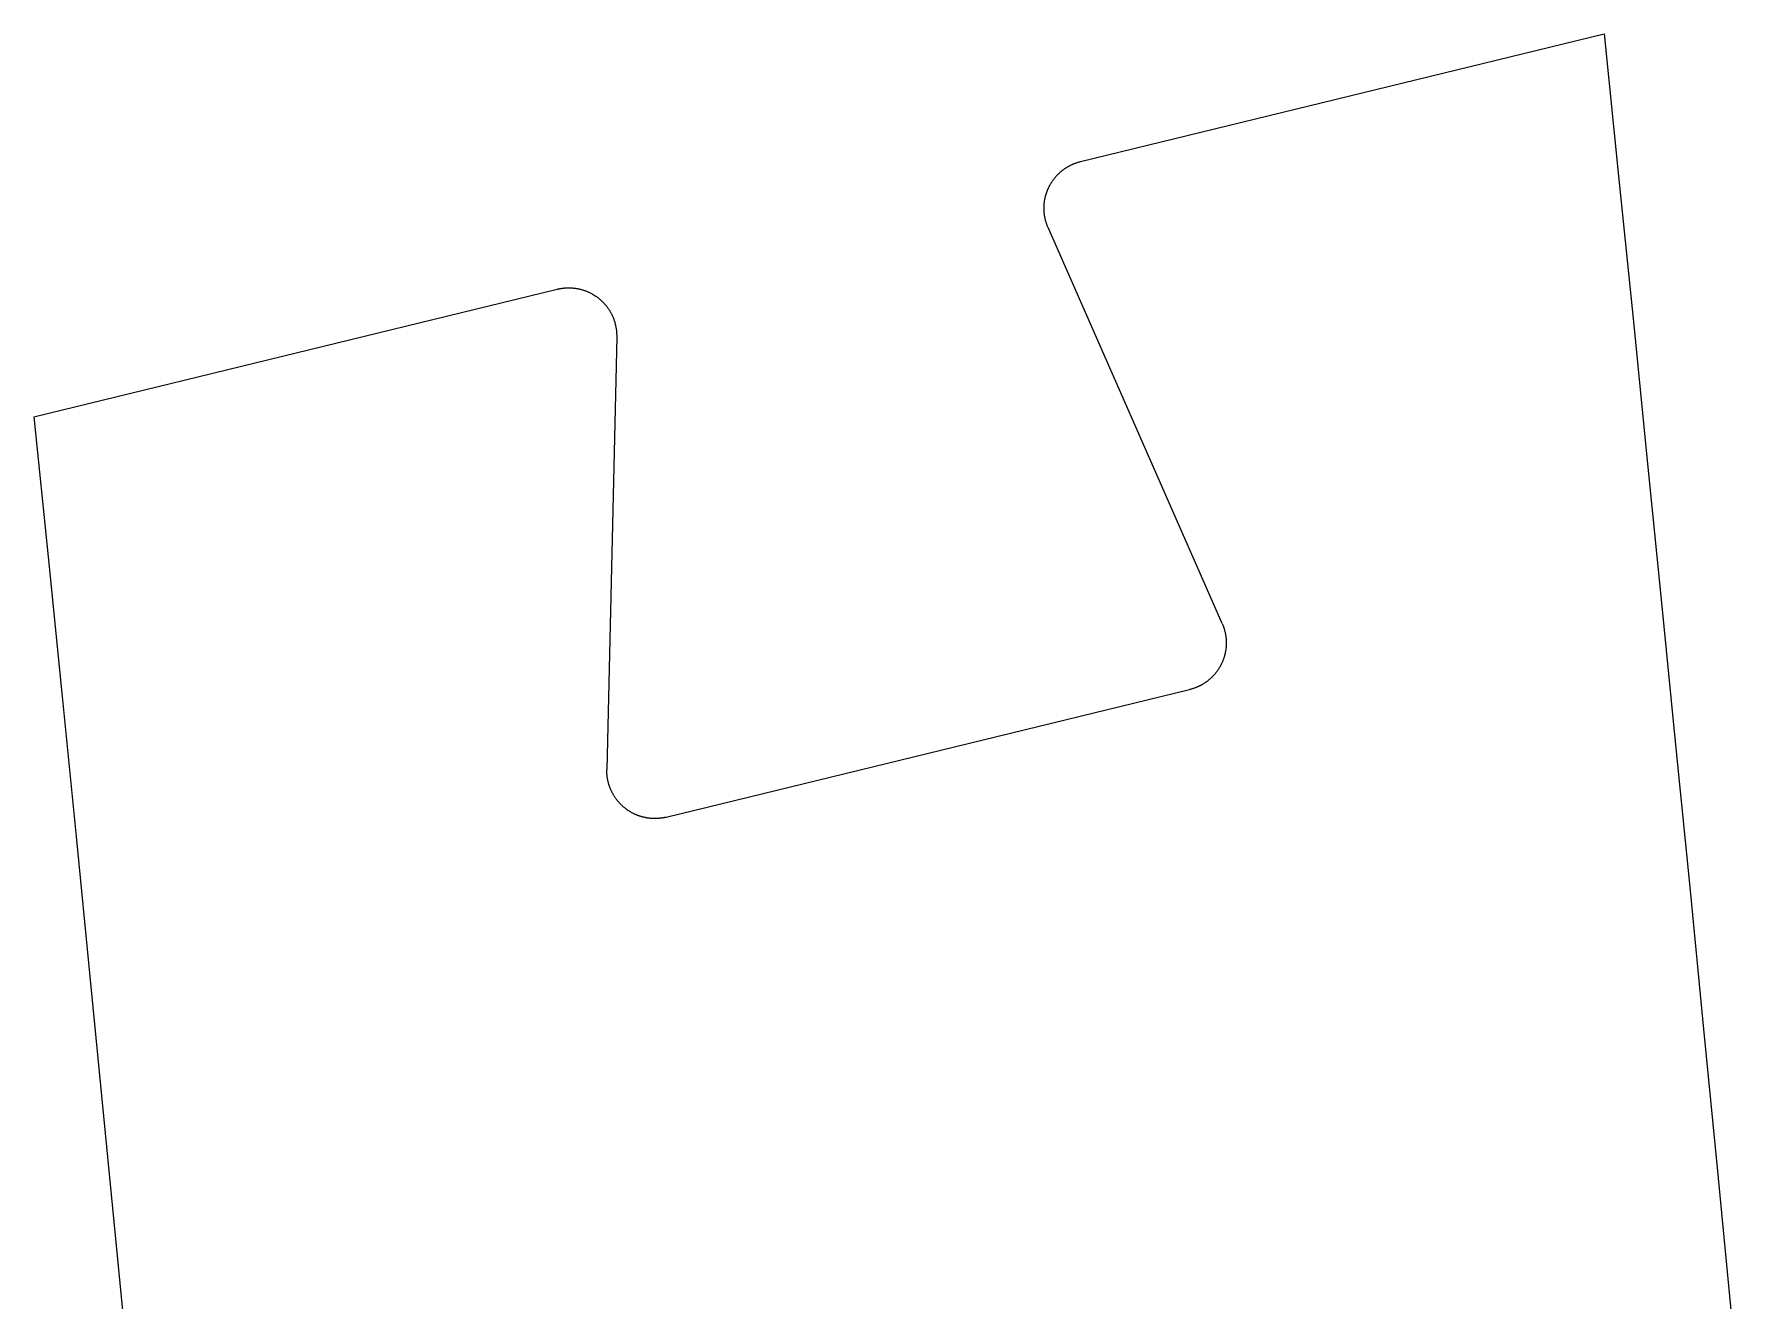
# Model space of a CAD drawing. Extents: x 20 to 1200, y -2407 to -64.
# Drawn here: x 659.9 to 871.9, y -519.9 to -361.7 of the extents above; entities that cross this region are included whole.
import ezdxf

# ---------------------------------------------------------------- set-up
doc = ezdxf.new("R2010")
doc.units = 0
doc.layers.add('DEFAULT', color=18, linetype='CONTINUOUS')

msp = doc.modelspace()

# ---------------------------------------------------------------- linework, layer by layer
at = {"layer": 'DEFAULT', "color": 18}
for p, q in [((790.6771, -377.6778), (856.0641, -361.7401)), ((808.3587, -435.39), (786.6059, -385.9207)), ((659.9039, -409.5533), (725.291, -393.6156)), ((732.7094, -399.5781), (731.4814, -453.5982)), ((738.9005, -459.5707), (804.2865, -443.6329))]:
    msp.add_line(p, q, dxfattribs=at)
for points in [[(856.064, -361.74, 0), (857.881, -379.508, 0), (859.685, -397.272, 0), (861.475, -415.034, 0), (863.252, -432.792, 0), (865.015, -450.547, 0), (866.765, -468.3, 0), (868.502, -486.049, 0), (870.226, -503.795, 0), (871.936, -521.538, 0)], [(786.606, -385.921, 0), (786.579, -385.859, 0), (786.553, -385.797, 0), (786.528, -385.735, 0), (786.503, -385.672, 0), (786.48, -385.61, 0), (786.456, -385.547, 0), (786.434, -385.484, 0), (786.413, -385.422, 0), (786.392, -385.359, 0), (786.372, -385.296, 0), (786.352, -385.233, 0), (786.334, -385.17, 0), (786.316, -385.107, 0), (786.299, -385.043, 0), (786.283, -384.98, 0), (786.267, -384.917, 0), (786.252, -384.854, 0), (786.238, -384.791, 0), (786.224, -384.728, 0), (786.212, -384.665, 0), (786.2, -384.602, 0), (786.188, -384.539, 0), (786.178, -384.476, 0), (786.168, -384.413, 0), (786.159, -384.351, 0), (786.15, -384.288, 0), (786.142, -384.226, 0), (786.135, -384.164, 0), (786.128, -384.102, 0), (786.123, -384.04, 0), (786.117, -383.978, 0), (786.113, -383.916, 0), (786.109, -383.855, 0), (786.106, -383.794, 0), (786.103, -383.733, 0), (786.101, -383.672, 0), (786.1, -383.611, 0), (786.099, -383.551, 0), (786.099, -383.491, 0), (786.099, -383.431, 0), (786.1, -383.371, 0), (786.102, -383.312, 0), (786.104, -383.252, 0), (786.107, -383.193, 0), (786.111, -383.133, 0), (786.115, -383.073, 0), (786.119, -383.013, 0), (786.125, -382.953, 0), (786.13, -382.892, 0), (786.137, -382.832, 0), (786.144, -382.771, 0), (786.152, -382.71, 0), (786.161, -382.649, 0), (786.17, -382.588, 0), (786.18, -382.526, 0), (786.19, -382.465, 0), (786.201, -382.403, 0), (786.213, -382.342, 0), (786.226, -382.28, 0), (786.239, -382.218, 0), (786.253, -382.156, 0), (786.268, -382.095, 0), (786.283, -382.033, 0), (786.299, -381.971, 0), (786.316, -381.909, 0), (786.333, -381.847, 0), (786.351, -381.785, 0), (786.37, -381.723, 0), (786.39, -381.661, 0), (786.41, -381.599, 0), (786.431, -381.537, 0), (786.453, -381.475, 0), (786.476, -381.414, 0), (786.499, -381.352, 0), (786.523, -381.291, 0), (786.548, -381.229, 0), (786.573, -381.168, 0), (786.6, -381.107, 0), (786.627, -381.046, 0), (786.654, -380.985, 0), (786.683, -380.925, 0), (786.712, -380.864, 0), (786.742, -380.804, 0), (786.773, -380.744, 0), (786.804, -380.685, 0), (786.836, -380.625, 0), (786.869, -380.566, 0), (786.903, -380.507, 0), (786.937, -380.448, 0), (786.972, -380.39, 0), (787.008, -380.332, 0), (787.044, -380.274, 0), (787.082, -380.217, 0), (787.119, -380.16, 0), (787.158, -380.103, 0), (787.197, -380.047, 0), (787.237, -379.991, 0), (787.278, -379.935, 0), (787.319, -379.88, 0), (787.361, -379.825, 0), (787.404, -379.771, 0), (787.447, -379.717, 0), (787.491, -379.664, 0), (787.536, -379.611, 0), (787.581, -379.559, 0), (787.627, -379.507, 0), (787.673, -379.455, 0), (787.72, -379.405, 0), (787.768, -379.354, 0), (787.817, -379.304, 0), (787.865, -379.255, 0), (787.915, -379.206, 0), (787.965, -379.158, 0), (788.016, -379.111, 0), (788.067, -379.064, 0), (788.118, -379.017, 0), (788.171, -378.972, 0), (788.223, -378.927, 0), (788.276, -378.882, 0), (788.33, -378.838, 0), (788.384, -378.795, 0), (788.439, -378.752, 0), (788.494, -378.71, 0), (788.55, -378.669, 0), (788.606, -378.629, 0), (788.662, -378.589, 0), (788.719, -378.549, 0), (788.776, -378.511, 0), (788.834, -378.473, 0), (788.892, -378.436, 0), (788.95, -378.4, 0), (789.009, -378.364, 0), (789.068, -378.329, 0), (789.127, -378.294, 0), (789.187, -378.261, 0), (789.247, -378.228, 0), (789.307, -378.196, 0), (789.368, -378.165, 0), (789.428, -378.134, 0), (789.489, -378.104, 0), (789.551, -378.075, 0), (789.612, -378.047, 0), (789.674, -378.019, 0), (789.736, -377.992, 0), (789.798, -377.966, 0), (789.86, -377.94, 0), (789.922, -377.916, 0), (789.984, -377.892, 0), (790.047, -377.869, 0), (790.11, -377.846, 0), (790.173, -377.825, 0), (790.235, -377.804, 0), (790.298, -377.783, 0), (790.361, -377.764, 0), (790.425, -377.745, 0), (790.488, -377.727, 0), (790.551, -377.71, 0), (790.614, -377.694, 0), (790.677, -377.678, 0)], [(725.291, -393.616, 0), (725.309, -393.611, 0), (725.326, -393.607, 0), (725.344, -393.603, 0), (725.361, -393.599, 0), (725.379, -393.595, 0), (725.396, -393.591, 0), (725.414, -393.587, 0), (725.431, -393.583, 0), (725.449, -393.579, 0), (725.466, -393.576, 0), (725.484, -393.572, 0), (725.501, -393.568, 0), (725.519, -393.565, 0), (725.536, -393.561, 0), (725.554, -393.558, 0), (725.571, -393.554, 0), (725.589, -393.551, 0), (725.606, -393.548, 0), (725.624, -393.544, 0), (725.641, -393.541, 0), (725.659, -393.538, 0), (725.676, -393.535, 0), (725.694, -393.532, 0), (725.711, -393.529, 0), (725.729, -393.526, 0), (725.746, -393.523, 0), (725.763, -393.52, 0), (725.781, -393.518, 0), (725.798, -393.515, 0), (725.816, -393.512, 0), (725.833, -393.51, 0), (725.85, -393.507, 0), (725.868, -393.505, 0), (725.885, -393.502, 0), (725.903, -393.5, 0), (725.92, -393.498, 0), (725.937, -393.495, 0), (725.955, -393.493, 0), (725.972, -393.491, 0), (725.989, -393.489, 0), (726.007, -393.487, 0), (726.024, -393.485, 0), (726.041, -393.483, 0), (726.058, -393.481, 0), (726.076, -393.479, 0), (726.093, -393.477, 0), (726.11, -393.475, 0), (726.127, -393.474, 0), (726.145, -393.472, 0), (726.162, -393.47, 0), (726.179, -393.469, 0), (726.196, -393.467, 0), (726.213, -393.466, 0), (726.231, -393.464, 0), (726.248, -393.463, 0), (726.265, -393.462, 0), (726.282, -393.46, 0), (726.299, -393.459, 0), (726.316, -393.458, 0), (726.333, -393.457, 0), (726.35, -393.456, 0), (726.367, -393.455, 0), (726.384, -393.454, 0), (726.401, -393.453, 0), (726.418, -393.452, 0), (726.435, -393.451, 0), (726.452, -393.451, 0), (726.469, -393.45, 0), (726.486, -393.449, 0), (726.503, -393.449, 0), (726.52, -393.448, 0), (726.537, -393.448, 0), (726.554, -393.447, 0), (726.571, -393.447, 0), (726.587, -393.446, 0), (726.604, -393.446, 0), (726.621, -393.446, 0), (726.638, -393.446, 0), (726.655, -393.445, 0), (726.671, -393.445, 0), (726.688, -393.445, 0), (726.705, -393.445, 0), (726.721, -393.445, 0), (726.738, -393.445, 0), (726.755, -393.445, 0), (726.771, -393.445, 0), (726.788, -393.446, 0), (726.805, -393.446, 0), (726.821, -393.446, 0), (726.838, -393.446, 0), (726.854, -393.447, 0), (726.871, -393.447, 0), (726.887, -393.448, 0), (726.904, -393.448, 0), (726.92, -393.449, 0)], [(726.92, -393.449, 0), (727.009, -393.453, 0), (727.098, -393.458, 0), (727.188, -393.464, 0), (727.278, -393.472, 0), (727.368, -393.481, 0), (727.459, -393.492, 0), (727.55, -393.504, 0), (727.642, -393.518, 0), (727.733, -393.533, 0), (727.825, -393.55, 0), (727.917, -393.568, 0), (728.01, -393.587, 0), (728.102, -393.609, 0), (728.194, -393.631, 0), (728.287, -393.656, 0), (728.38, -393.682, 0), (728.472, -393.709, 0), (728.565, -393.739, 0), (728.657, -393.769, 0), (728.749, -393.802, 0), (728.841, -393.836, 0), (728.933, -393.872, 0), (729.025, -393.909, 0), (729.116, -393.948, 0), (729.207, -393.989, 0), (729.297, -394.031, 0), (729.388, -394.075, 0), (729.477, -394.121, 0), (729.566, -394.168, 0), (729.655, -394.217, 0), (729.743, -394.267, 0), (729.83, -394.32, 0), (729.917, -394.373, 0), (730.002, -394.429, 0), (730.088, -394.485, 0), (730.172, -394.544, 0), (730.255, -394.604, 0), (730.338, -394.665, 0), (730.419, -394.728, 0), (730.5, -394.793, 0), (730.579, -394.859, 0), (730.658, -394.926, 0), (730.735, -394.995, 0), (730.811, -395.065, 0), (730.886, -395.136, 0), (730.96, -395.209, 0), (731.033, -395.283, 0), (731.104, -395.358, 0), (731.174, -395.435, 0), (731.243, -395.513, 0), (731.31, -395.592, 0), (731.376, -395.671, 0), (731.44, -395.753, 0), (731.503, -395.835, 0), (731.565, -395.918, 0), (731.624, -396.002, 0), (731.683, -396.087, 0), (731.74, -396.173, 0), (731.795, -396.259, 0), (731.849, -396.347, 0), (731.901, -396.435, 0), (731.952, -396.524, 0), (732.001, -396.613, 0), (732.048, -396.704, 0), (732.094, -396.794, 0), (732.138, -396.886, 0), (732.18, -396.978, 0), (732.221, -397.07, 0), (732.26, -397.162, 0), (732.297, -397.255, 0), (732.333, -397.349, 0), (732.367, -397.442, 0), (732.399, -397.536, 0), (732.43, -397.63, 0), (732.459, -397.724, 0), (732.486, -397.819, 0), (732.512, -397.913, 0), (732.536, -398.007, 0), (732.559, -398.101, 0), (732.579, -398.196, 0), (732.599, -398.29, 0), (732.616, -398.384, 0), (732.632, -398.478, 0), (732.647, -398.571, 0), (732.66, -398.665, 0), (732.671, -398.758, 0), (732.681, -398.851, 0), (732.69, -398.943, 0), (732.697, -399.035, 0), (732.702, -399.127, 0), (732.707, -399.218, 0), (732.709, -399.309, 0), (732.711, -399.399, 0), (732.711, -399.489, 0), (732.709, -399.578, 0)], [(659.904, -409.553, 0), (661.671, -427.031, 0), (663.426, -444.506, 0), (665.167, -461.977, 0), (666.895, -479.446, 0), (668.61, -496.911, 0), (670.313, -514.374, 0), (672.002, -531.834, 0)], [(808.359, -435.39, 0), (808.385, -435.452, 0), (808.411, -435.514, 0), (808.437, -435.576, 0), (808.461, -435.639, 0), (808.485, -435.701, 0), (808.508, -435.764, 0), (808.53, -435.826, 0), (808.552, -435.889, 0), (808.573, -435.952, 0), (808.593, -436.015, 0), (808.612, -436.078, 0), (808.631, -436.141, 0), (808.648, -436.204, 0), (808.666, -436.267, 0), (808.682, -436.331, 0), (808.698, -436.394, 0), (808.712, -436.457, 0), (808.727, -436.52, 0), (808.74, -436.583, 0), (808.753, -436.646, 0), (808.765, -436.709, 0), (808.776, -436.772, 0), (808.787, -436.835, 0), (808.797, -436.897, 0), (808.806, -436.96, 0), (808.814, -437.023, 0), (808.822, -437.085, 0), (808.83, -437.147, 0), (808.836, -437.209, 0), (808.842, -437.271, 0), (808.847, -437.333, 0), (808.852, -437.395, 0), (808.855, -437.456, 0), (808.859, -437.517, 0), (808.861, -437.578, 0), (808.863, -437.639, 0), (808.865, -437.7, 0), (808.865, -437.76, 0), (808.866, -437.82, 0), (808.865, -437.88, 0), (808.864, -437.94, 0), (808.862, -437.999, 0), (808.86, -438.059, 0), (808.857, -438.118, 0), (808.854, -438.178, 0), (808.85, -438.238, 0), (808.845, -438.298, 0), (808.84, -438.358, 0), (808.834, -438.419, 0), (808.827, -438.479, 0), (808.82, -438.54, 0), (808.812, -438.601, 0), (808.804, -438.662, 0), (808.795, -438.723, 0), (808.785, -438.785, 0), (808.774, -438.846, 0), (808.763, -438.908, 0), (808.751, -438.969, 0), (808.739, -439.031, 0), (808.725, -439.093, 0), (808.712, -439.155, 0), (808.697, -439.216, 0), (808.682, -439.278, 0), (808.665, -439.34, 0), (808.649, -439.402, 0), (808.631, -439.464, 0), (808.613, -439.526, 0), (808.594, -439.588, 0), (808.574, -439.65, 0), (808.554, -439.712, 0), (808.533, -439.774, 0), (808.511, -439.836, 0), (808.488, -439.897, 0), (808.465, -439.959, 0), (808.441, -440.02, 0), (808.416, -440.082, 0), (808.391, -440.143, 0), (808.365, -440.204, 0), (808.337, -440.265, 0), (808.31, -440.326, 0), (808.281, -440.386, 0), (808.252, -440.447, 0), (808.222, -440.507, 0), (808.191, -440.567, 0), (808.16, -440.627, 0), (808.128, -440.686, 0), (808.095, -440.745, 0), (808.061, -440.804, 0), (808.027, -440.863, 0), (807.992, -440.921, 0), (807.956, -440.979, 0), (807.92, -441.037, 0), (807.883, -441.094, 0), (807.845, -441.151, 0), (807.806, -441.208, 0), (807.767, -441.264, 0), (807.727, -441.32, 0), (807.686, -441.376, 0), (807.645, -441.431, 0), (807.603, -441.486, 0), (807.56, -441.54, 0), (807.517, -441.594, 0), (807.473, -441.647, 0), (807.428, -441.7, 0), (807.383, -441.752, 0), (807.337, -441.804, 0), (807.291, -441.856, 0), (807.243, -441.907, 0), (807.196, -441.957, 0), (807.147, -442.007, 0), (807.099, -442.056, 0), (807.049, -442.105, 0), (806.999, -442.153, 0), (806.948, -442.2, 0), (806.897, -442.247, 0), (806.846, -442.294, 0), (806.793, -442.339, 0), (806.741, -442.384, 0), (806.687, -442.429, 0), (806.634, -442.473, 0), (806.579, -442.516, 0), (806.525, -442.559, 0), (806.47, -442.601, 0), (806.414, -442.642, 0), (806.358, -442.682, 0), (806.302, -442.722, 0), (806.245, -442.762, 0), (806.188, -442.8, 0), (806.13, -442.838, 0), (806.072, -442.875, 0), (806.014, -442.911, 0), (805.955, -442.947, 0), (805.896, -442.982, 0), (805.836, -443.016, 0), (805.777, -443.05, 0), (805.717, -443.083, 0), (805.657, -443.115, 0), (805.596, -443.146, 0), (805.535, -443.177, 0), (805.474, -443.207, 0), (805.413, -443.236, 0), (805.352, -443.264, 0), (805.29, -443.292, 0), (805.228, -443.319, 0), (805.166, -443.345, 0), (805.104, -443.37, 0), (805.042, -443.395, 0), (804.979, -443.419, 0), (804.917, -443.442, 0), (804.854, -443.465, 0), (804.791, -443.486, 0), (804.728, -443.507, 0), (804.665, -443.527, 0), (804.602, -443.547, 0), (804.539, -443.566, 0), (804.476, -443.583, 0), (804.413, -443.601, 0), (804.35, -443.617, 0), (804.287, -443.633, 0)], [(738.9, -459.571, 0), (738.834, -459.587, 0), (738.767, -459.602, 0), (738.7, -459.616, 0), (738.633, -459.629, 0), (738.566, -459.642, 0), (738.5, -459.654, 0), (738.433, -459.665, 0), (738.367, -459.675, 0), (738.301, -459.685, 0), (738.234, -459.694, 0), (738.168, -459.702, 0), (738.103, -459.709, 0), (738.037, -459.715, 0), (737.971, -459.721, 0), (737.906, -459.726, 0), (737.841, -459.73, 0), (737.776, -459.734, 0), (737.711, -459.737, 0), (737.647, -459.739, 0), (737.583, -459.74, 0), (737.519, -459.741, 0), (737.455, -459.741, 0), (737.391, -459.741, 0), (737.328, -459.739, 0), (737.265, -459.738, 0), (737.202, -459.735, 0), (737.139, -459.732, 0), (737.076, -459.728, 0), (737.012, -459.723, 0), (736.949, -459.718, 0), (736.885, -459.712, 0), (736.82, -459.705, 0), (736.756, -459.698, 0), (736.691, -459.689, 0), (736.627, -459.68, 0), (736.562, -459.671, 0), (736.497, -459.66, 0), (736.432, -459.649, 0), (736.367, -459.637, 0), (736.301, -459.624, 0), (736.236, -459.611, 0), (736.17, -459.597, 0), (736.105, -459.582, 0), (736.039, -459.566, 0), (735.974, -459.549, 0), (735.908, -459.532, 0), (735.842, -459.514, 0), (735.777, -459.495, 0), (735.711, -459.475, 0), (735.645, -459.454, 0), (735.58, -459.433, 0), (735.514, -459.41, 0), (735.449, -459.387, 0), (735.384, -459.363, 0), (735.318, -459.339, 0), (735.253, -459.313, 0), (735.188, -459.287, 0), (735.123, -459.259, 0), (735.059, -459.231, 0), (734.994, -459.202, 0), (734.93, -459.173, 0), (734.866, -459.142, 0), (734.802, -459.111, 0), (734.738, -459.078, 0), (734.675, -459.045, 0), (734.612, -459.012, 0), (734.549, -458.977, 0), (734.486, -458.941, 0), (734.424, -458.905, 0), (734.362, -458.868, 0), (734.301, -458.83, 0), (734.24, -458.791, 0), (734.179, -458.752, 0), (734.119, -458.712, 0), (734.059, -458.671, 0), (733.999, -458.629, 0), (733.94, -458.586, 0), (733.881, -458.543, 0), (733.823, -458.498, 0), (733.766, -458.454, 0), (733.708, -458.408, 0), (733.652, -458.362, 0), (733.596, -458.314, 0), (733.54, -458.267, 0), (733.485, -458.218, 0), (733.43, -458.169, 0), (733.376, -458.119, 0), (733.323, -458.068, 0), (733.27, -458.017, 0), (733.218, -457.965, 0), (733.167, -457.913, 0), (733.116, -457.859, 0), (733.066, -457.806, 0), (733.016, -457.751, 0), (732.968, -457.696, 0), (732.919, -457.641, 0), (732.872, -457.584, 0), (732.825, -457.528, 0), (732.779, -457.47, 0), (732.734, -457.413, 0), (732.689, -457.354, 0), (732.646, -457.295, 0), (732.603, -457.236, 0), (732.56, -457.176, 0), (732.519, -457.116, 0), (732.478, -457.055, 0), (732.438, -456.994, 0), (732.399, -456.933, 0), (732.361, -456.871, 0), (732.323, -456.809, 0), (732.286, -456.746, 0), (732.25, -456.683, 0), (732.215, -456.619, 0), (732.181, -456.556, 0), (732.147, -456.492, 0), (732.115, -456.427, 0), (732.083, -456.363, 0), (732.052, -456.298, 0), (732.021, -456.233, 0), (731.992, -456.168, 0), (731.964, -456.102, 0), (731.936, -456.036, 0), (731.909, -455.97, 0), (731.883, -455.904, 0), (731.858, -455.838, 0), (731.834, -455.772, 0), (731.81, -455.705, 0), (731.788, -455.639, 0), (731.766, -455.572, 0), (731.745, -455.505, 0), (731.725, -455.438, 0), (731.705, -455.372, 0), (731.687, -455.305, 0), (731.669, -455.238, 0), (731.652, -455.171, 0), (731.636, -455.104, 0), (731.621, -455.037, 0), (731.607, -454.97, 0), (731.593, -454.904, 0), (731.581, -454.837, 0), (731.569, -454.77, 0), (731.557, -454.704, 0), (731.547, -454.637, 0), (731.537, -454.571, 0), (731.528, -454.505, 0), (731.52, -454.439, 0), (731.513, -454.373, 0), (731.506, -454.307, 0), (731.501, -454.242, 0), (731.495, -454.176, 0), (731.491, -454.111, 0), (731.487, -454.046, 0), (731.485, -453.981, 0), (731.482, -453.917, 0), (731.481, -453.853, 0), (731.48, -453.789, 0), (731.48, -453.725, 0), (731.48, -453.661, 0), (731.481, -453.598, 0)]]:
    msp.add_polyline3d(points, dxfattribs=at)

doc.saveas('drawing.dxf')
